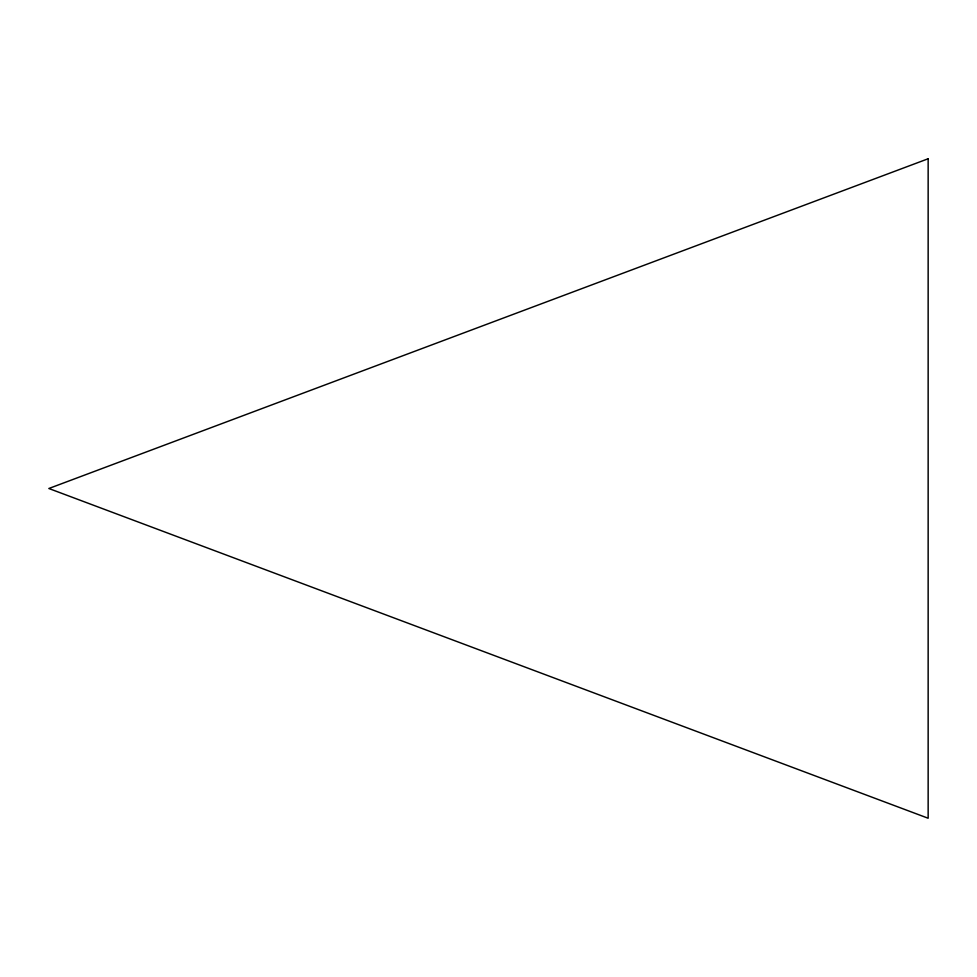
<?xml version="1.0" encoding="UTF-8"?>
<svg xmlns="http://www.w3.org/2000/svg" width="977" height="977" viewBox="0 0 977 977"><rect width="100%" height="100%" fill="white"/><g stroke="black" fill="none" stroke-linecap="round" stroke-linejoin="round"><path stroke-width="1.47" d="M928.15 158.762L48.85 488.5L928.15 818.237L928.15 158.762"/></g></svg>
